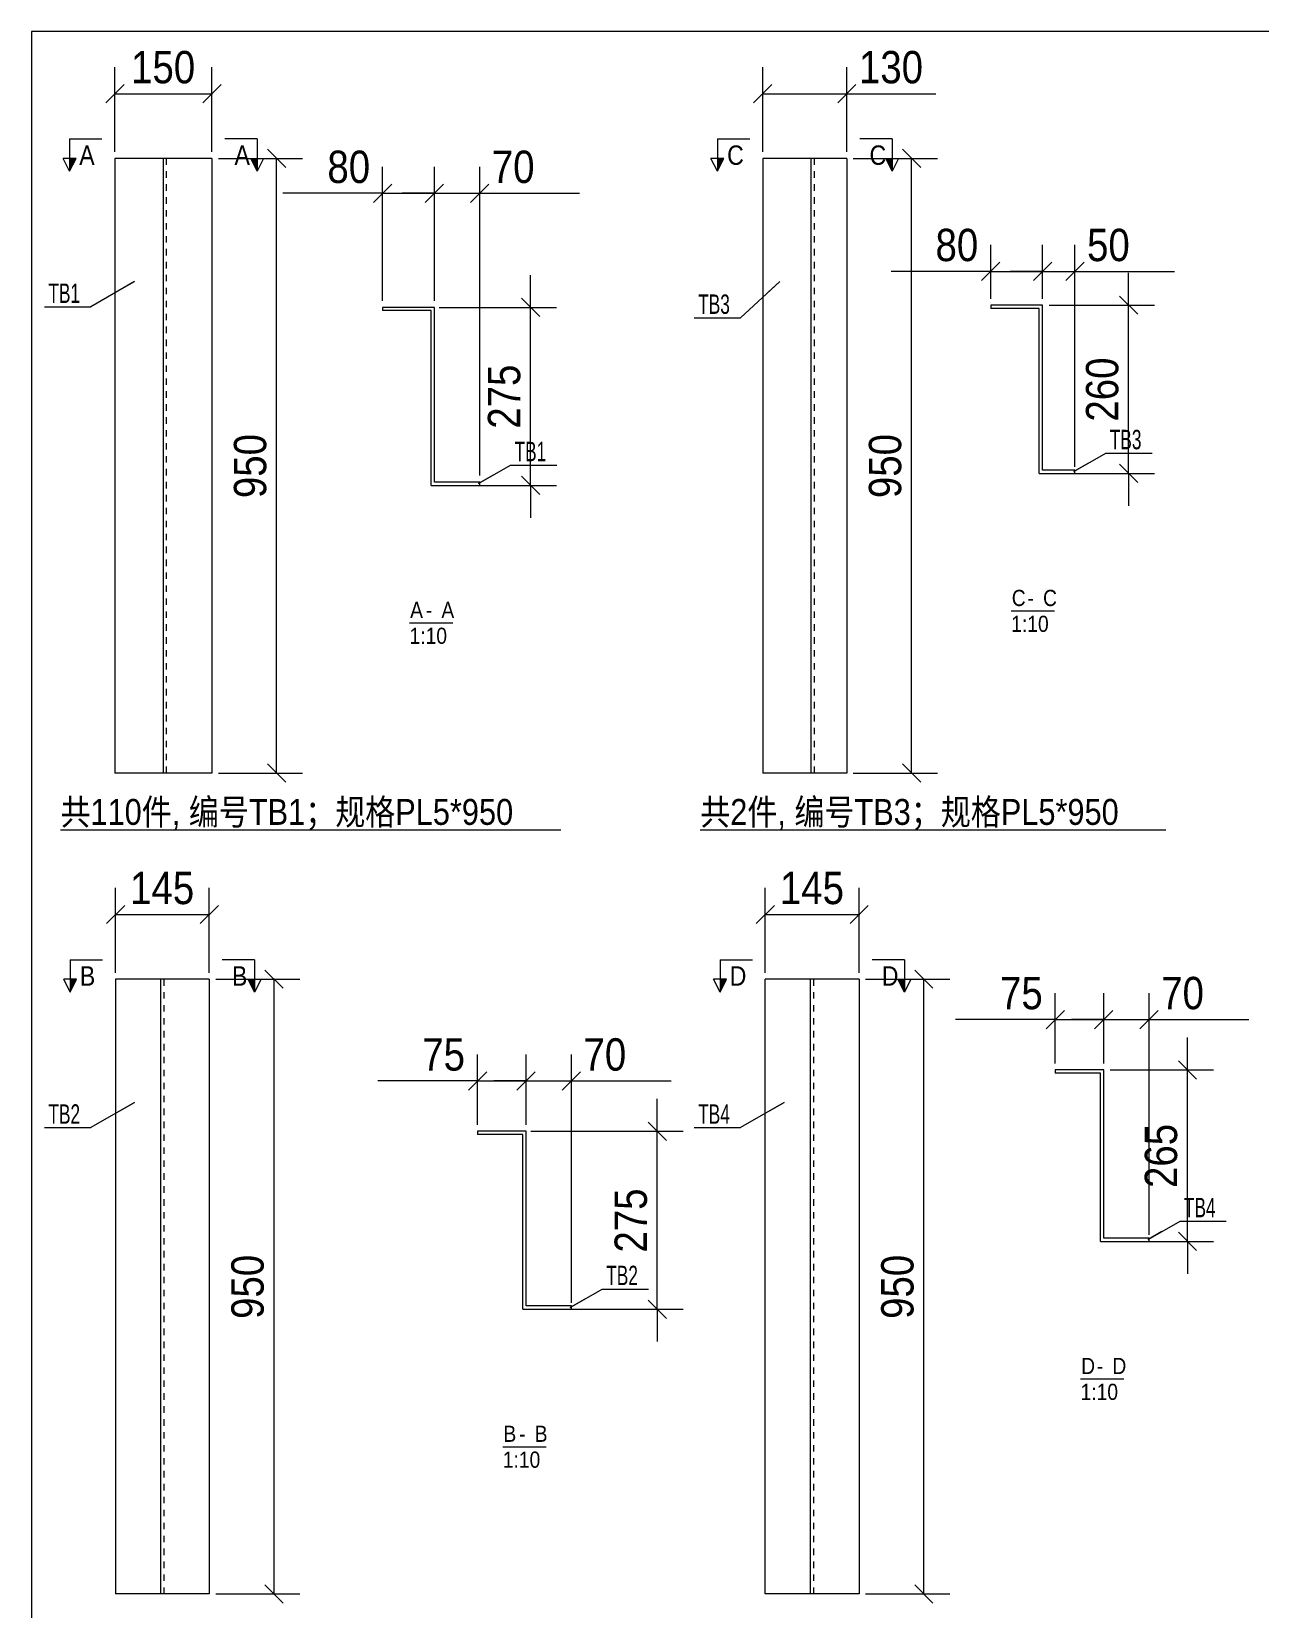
# Model space of a CAD drawing. Header units: inches. Extents: x 0 to 1938, y -2180 to 0.
# Drawn here: x 2.5 to 192.4, y -243.8 to 0 of the extents above; entities that cross this region are included whole.
import ezdxf

# ---------------------------------------------------------------- set-up
doc = ezdxf.new("R2010")
doc.units = ezdxf.units.IN
doc.header["$MEASUREMENT"] = 0
doc.linetypes.add('XKITLINE00', pattern=[0])
doc.linetypes.add('XKITLINE01', pattern=[4, 1, -1, 1, -1])
for name, color, linetype, lineweight in [('DrawingSheet', 5, 'Continuous', 0), ('OtherObjectType', 1, 'Continuous', 0), ('Part', 2, 'Continuous', 0), ('PartMark', 3, 'Continuous', 0), ('Section', 6, 'Continuous', 0), ('Z-DIMENSIONS', 1, 'Continuous', 0)]:
    doc.layers.add(name, color=color, linetype=linetype, lineweight=lineweight)
doc.styles.add('Arial Narrow', font='ARIAL.TTF')
doc.styles.add('romsim', font='ARIAL.TTF')
doc.styles.add('宋体', font='ARIAL.TTF')

# ---------------------------------------------------------------- blocks, each defined once
blk = doc.blocks.new('*A2')
at = {"layer": 'Part', "color": 2, "linetype": 'XKITLINE00', "lineweight": 0}
for p, q in [((67.26, 382.37), (59.26, 382.37)), ((59.26, 382.37), (59.26, 381.87)), ((66.76, 381.87), (59.26, 381.87)), ((66.76, 354.87), (66.76, 381.87)), ((67.26, 355.37), (67.26, 382.37)), ((66.76, 354.87), (74.26, 354.87)), ((74.26, 355.37), (67.26, 355.37)), ((74.26, 354.87), (74.26, 355.37))]:
    blk.add_line(p, q, dxfattribs=at)
blk = doc.blocks.new('*A3')
at = {"layer": 'Part', "color": 2, "linetype": 'XKITLINE00', "lineweight": 0}
for p, q in [((32.87, 405.4), (17.87, 405.4)), ((17.87, 405.4), (17.87, 310.4)), ((25.37, 310.4), (25.37, 405.4)), ((32.87, 405.4), (32.87, 310.4)), ((32.87, 310.4), (17.87, 310.4))]:
    blk.add_line(p, q, dxfattribs=at)
at = {"layer": 'Part', "color": 6, "linetype": 'XKITLINE01', "lineweight": 0}
blk.add_line((25.87, 310.4), (25.87, 405.4), dxfattribs=at)
blk = doc.blocks.new('*A4')
at = {"layer": 'Part', "color": 2, "linetype": 'XKITLINE00', "lineweight": 0}
for p, q in [((81.42, 255.05), (73.92, 255.05)), ((73.92, 255.05), (73.92, 254.55)), ((80.92, 254.55), (73.92, 254.55)), ((80.92, 227.55), (80.92, 254.55)), ((81.42, 228.05), (81.42, 255.05)), ((80.92, 227.55), (88.42, 227.55)), ((88.42, 228.05), (81.42, 228.05)), ((88.42, 227.55), (88.42, 228.05))]:
    blk.add_line(p, q, dxfattribs=at)
blk = doc.blocks.new('*A5')
at = {"layer": 'Part', "color": 2, "linetype": 'XKITLINE00', "lineweight": 0}
for p, q in [((32.47, 278.55), (17.97, 278.55)), ((17.97, 278.55), (17.97, 183.55)), ((24.97, 183.55), (24.97, 278.55)), ((32.47, 278.55), (32.47, 183.55)), ((32.47, 183.55), (17.97, 183.55))]:
    blk.add_line(p, q, dxfattribs=at)
at = {"layer": 'Part', "color": 6, "linetype": 'XKITLINE01', "lineweight": 0}
blk.add_line((25.47, 183.55), (25.47, 278.55), dxfattribs=at)
blk = doc.blocks.new('*A6')
at = {"layer": 'Part', "color": 2, "linetype": 'XKITLINE00', "lineweight": 0}
for p, q in [((131, 405.4), (118, 405.4)), ((118, 405.4), (118, 310.4)), ((125.5, 310.4), (125.5, 405.4)), ((131, 405.4), (131, 310.4)), ((131, 310.4), (118, 310.4))]:
    blk.add_line(p, q, dxfattribs=at)
at = {"layer": 'Part', "color": 6, "linetype": 'XKITLINE01', "lineweight": 0}
blk.add_line((126, 310.4), (126, 405.4), dxfattribs=at)
blk = doc.blocks.new('*A7')
at = {"layer": 'Part', "color": 2, "linetype": 'XKITLINE00', "lineweight": 0}
for p, q in [((161.24, 382.72), (153.24, 382.72)), ((153.24, 382.72), (153.24, 382.22)), ((160.74, 382.22), (153.24, 382.22)), ((160.74, 356.72), (160.74, 382.22)), ((161.24, 357.22), (161.24, 382.72)), ((160.74, 356.72), (166.24, 356.72)), ((166.24, 357.22), (161.24, 357.22)), ((166.24, 356.72), (166.24, 357.22))]:
    blk.add_line(p, q, dxfattribs=at)
blk = doc.blocks.new('*A8')
at = {"layer": 'Part', "color": 2, "linetype": 'XKITLINE00', "lineweight": 0}
for p, q in [((132.9, 278.55), (118.4, 278.55)), ((118.4, 183.55), (118.4, 278.55)), ((125.4, 183.55), (125.4, 278.55)), ((132.9, 278.55), (132.9, 183.55)), ((132.9, 183.55), (118.4, 183.55))]:
    blk.add_line(p, q, dxfattribs=at)
at = {"layer": 'Part', "color": 6, "linetype": 'XKITLINE01', "lineweight": 0}
for p, q in [((125.4, 183.55), (125.4, 278.55)), ((125.9, 183.55), (125.9, 278.55)), ((125.9, 183.55), (125.9, 278.55))]:
    blk.add_line(p, q, dxfattribs=at)
blk = doc.blocks.new('*A9')
at = {"layer": 'Part', "color": 2, "linetype": 'XKITLINE00', "lineweight": 0}
for p, q in [((170.71, 264.53), (163.21, 264.53)), ((163.21, 264.53), (163.21, 264.03)), ((170.21, 264.03), (163.21, 264.03)), ((170.21, 238.03), (170.21, 264.03)), ((170.71, 238.53), (170.71, 264.53)), ((170.21, 238.03), (177.71, 238.03)), ((177.71, 238.53), (170.71, 238.53)), ((177.71, 238.03), (177.71, 238.53))]:
    blk.add_line(p, q, dxfattribs=at)
blk = doc.blocks.new('*A32')
at = {"layer": 'DrawingSheet', "color": 5, "linetype": 'XKITLINE00', "lineweight": 0}
for p, q in [((635, 425), (5, 425)), ((5, 425), (5, 5))]:
    blk.add_line(p, q, dxfattribs=at)
blk = doc.blocks.new('*A35')
at = {"layer": 'OtherObjectType', "color": 6, "linetype": 'XKITLINE00', "lineweight": 0}
blk.add_line((9.47, 301.65), (86.79, 301.65), dxfattribs=at)
at = {"layer": 'OtherObjectType', "color": 3, "style": '宋体', "width": 0.85}
blk.add_text('共110件, 编号TB1；规格PL5*950', height=4, dxfattribs=at).set_placement((9.47, 302.4))
blk = doc.blocks.new('*A36')
at = {"layer": 'Z-DIMENSIONS', "color": 4, "linetype": 'XKITLINE00', "lineweight": 0}
for p, q in [((82.12, 382.37), (82.12, 387.37)), ((80.7, 383.79), (83.53, 380.96)), ((67.97, 382.37), (86.12, 382.37)), ((82.12, 354.87), (82.12, 382.37)), ((80.7, 356.29), (83.53, 353.46)), ((72.15, 354.87), (86.12, 354.87)), ((82.12, 354.87), (82.12, 349.87))]:
    blk.add_line(p, q, dxfattribs=at)
at = {"layer": 'Z-DIMENSIONS', "color": 7}
for p in [(82.12, 382.37), (82.12, 354.87)]:
    blk.add_point(p, dxfattribs=at)
at = {"layer": 'Z-DIMENSIONS', "color": 7, "style": 'Arial Narrow', "width": 0.85}
blk.add_text('275', height=5, rotation=90.0002, dxfattribs=at).set_placement((80.52, 363.62))
blk = doc.blocks.new('*A37')
at = {"layer": 'Z-DIMENSIONS', "color": 4, "linetype": 'XKITLINE00', "lineweight": 0}
for p, q in [((59.26, 383.37), (59.26, 404.1)), ((67.26, 383.37), (67.26, 404.1)), ((59.26, 400), (43.84, 400)), ((59.26, 400), (48.84, 400)), ((60.67, 401.41), (57.84, 398.58)), ((59.26, 400), (67.26, 400)), ((68.67, 401.41), (65.84, 398.58)), ((67.26, 400), (72.26, 400))]:
    blk.add_line(p, q, dxfattribs=at)
at = {"layer": 'Z-DIMENSIONS', "color": 7}
for p in [(59.26, 400), (67.26, 400)]:
    blk.add_point(p, dxfattribs=at)
at = {"layer": 'Z-DIMENSIONS', "color": 7, "style": 'Arial Narrow', "width": 0.85}
blk.add_text('80', height=5, dxfattribs=at).set_placement((50.72, 401.6))
blk = doc.blocks.new('*A38')
at = {"layer": 'Z-DIMENSIONS', "color": 4, "linetype": 'XKITLINE00', "lineweight": 0}
for p, q in [((67.26, 383.37), (67.26, 404.1)), ((74.26, 356.37), (74.26, 404.1)), ((67.26, 400), (62.26, 400)), ((68.67, 401.41), (65.84, 398.58)), ((67.26, 400), (74.26, 400)), ((75.67, 401.41), (72.84, 398.58)), ((74.26, 400), (84.67, 400)), ((74.26, 400), (89.67, 400))]:
    blk.add_line(p, q, dxfattribs=at)
at = {"layer": 'Z-DIMENSIONS', "color": 7}
for p in [(67.26, 400), (74.26, 400)]:
    blk.add_point(p, dxfattribs=at)
at = {"layer": 'Z-DIMENSIONS', "color": 7, "style": 'Arial Narrow', "width": 0.85}
blk.add_text('70', height=5, dxfattribs=at).set_placement((76.13, 401.6))
blk = doc.blocks.new('*A39')
at = {"layer": 'PartMark', "color": 4, "linetype": 'XKITLINE00', "lineweight": 0}
for p, q in [((74.09, 355.15), (79.04, 358)), ((76.25, 356.4), (74.09, 355.15)), ((79.04, 358), (86.18, 358))]:
    blk.add_line(p, q, dxfattribs=at)
at = {"layer": 'PartMark', "color": 4, "style": 'romsim', "width": 0.6375}
blk.add_text('TB1', height=3, dxfattribs=at).set_placement((79.64, 358.6))
blk = doc.blocks.new('*A40')
at = {"layer": 'OtherObjectType', "color": 6, "linetype": 'XKITLINE00', "lineweight": 0}
blk.add_line((63.43, 333.62), (70.09, 333.62), dxfattribs=at)
at = {"layer": 'OtherObjectType', "color": 6, "style": 'Arial Narrow', "width": 0.85}
for s, p in [('A', (63.51, 334.37)), ('A', (68.34, 334.37)), ('-', (65.92, 334.37)), ('1:10', (63.43, 330.37))]:
    blk.add_text(s, height=2.5, dxfattribs=at).set_placement(p)
blk = doc.blocks.new('*A41')
at = {"layer": 'Z-DIMENSIONS', "color": 4, "linetype": 'XKITLINE00', "lineweight": 0}
for p, q in [((33.87, 405.4), (46.87, 405.4)), ((41.46, 406.81), (44.29, 403.99)), ((42.87, 310.4), (42.87, 405.4)), ((33.87, 310.4), (46.87, 310.4)), ((41.46, 311.81), (44.29, 308.99))]:
    blk.add_line(p, q, dxfattribs=at)
at = {"layer": 'Z-DIMENSIONS', "color": 7}
for p in [(42.87, 405.4), (42.87, 310.4)]:
    blk.add_point(p, dxfattribs=at)
at = {"layer": 'Z-DIMENSIONS', "color": 7, "style": 'Arial Narrow', "width": 0.85}
blk.add_text('950', height=5, rotation=90.0002, dxfattribs=at).set_placement((41.27, 352.9))
blk = doc.blocks.new('*A42')
at = {"layer": 'Z-DIMENSIONS', "color": 4, "linetype": 'XKITLINE00', "lineweight": 0}
for p, q in [((17.87, 406.4), (17.87, 419.5)), ((32.87, 406.4), (32.87, 419.5)), ((19.29, 416.81), (16.46, 413.99)), ((17.87, 415.4), (32.87, 415.4)), ((34.29, 416.81), (31.46, 413.99))]:
    blk.add_line(p, q, dxfattribs=at)
at = {"layer": 'Z-DIMENSIONS', "color": 7}
for p in [(17.87, 415.4), (32.87, 415.4)]:
    blk.add_point(p, dxfattribs=at)
at = {"layer": 'Z-DIMENSIONS', "color": 7, "style": 'Arial Narrow', "width": 0.85}
blk.add_text('150', height=5, dxfattribs=at).set_placement((20.38, 417))
blk = doc.blocks.new('*A43')
at = {"layer": 'Section'}
for points in [[(11.87, 405.4), (10.87, 403.4), (10.87, 405.4)], [(39.87, 405.4), (39.87, 403.4), (38.87, 405.4)]]:
    blk.add_hatch(color=6, dxfattribs=at).paths.add_polyline_path(points, flags=17)
at = {"layer": 'Section', "color": 6, "linetype": 'XKITLINE00', "lineweight": 0}
for p, q in [((10.87, 408.4), (15.87, 408.4)), ((10.87, 408.4), (10.87, 403.4)), ((39.87, 408.4), (34.87, 408.4)), ((39.87, 408.4), (39.87, 403.4)), ((10.87, 403.4), (9.87, 405.4)), ((11.87, 405.4), (9.87, 405.4)), ((10.87, 403.4), (11.87, 405.4)), ((38.87, 405.4), (40.87, 405.4)), ((39.87, 403.4), (38.87, 405.4)), ((40.87, 405.4), (39.87, 403.4))]:
    blk.add_line(p, q, dxfattribs=at)
at = {"layer": 'Section', "color": 6, "style": '宋体', "width": 0.85}
for p in [(12.37, 404.4), (36.37, 404.4)]:
    blk.add_text('A', height=3, dxfattribs=at).set_placement(p)
blk = doc.blocks.new('*A44')
at = {"layer": 'PartMark', "color": 4, "linetype": 'XKITLINE00', "lineweight": 0}
for p, q in [((20.9, 386.37), (14.14, 382.46)), ((18.74, 385.12), (20.9, 386.37)), ((7, 382.46), (14.14, 382.46))]:
    blk.add_line(p, q, dxfattribs=at)
at = {"layer": 'PartMark', "color": 1, "style": 'romsim', "width": 0.6375}
blk.add_text('TB1', height=3, dxfattribs=at).set_placement((7.6, 383.06))
blk = doc.blocks.new('*A46')
at = {"layer": 'Z-DIMENSIONS', "color": 4, "linetype": 'XKITLINE00', "lineweight": 0}
for p, q in [((101.7, 255.05), (101.7, 260.05)), ((100.29, 256.46), (103.12, 253.63)), ((82.15, 255.05), (105.7, 255.05)), ((101.7, 227.55), (101.7, 255.05)), ((87.81, 227.55), (105.7, 227.55)), ((100.29, 228.96), (103.12, 226.13)), ((101.7, 227.55), (101.7, 222.55))]:
    blk.add_line(p, q, dxfattribs=at)
at = {"layer": 'Z-DIMENSIONS', "color": 7}
for p in [(101.7, 255.05), (101.7, 227.55)]:
    blk.add_point(p, dxfattribs=at)
at = {"layer": 'Z-DIMENSIONS', "color": 7, "style": 'Arial Narrow', "width": 0.85}
blk.add_text('275', height=5, rotation=90.0002, dxfattribs=at).set_placement((100.1, 236.3))
blk = doc.blocks.new('*A47')
at = {"layer": 'Z-DIMENSIONS', "color": 4, "linetype": 'XKITLINE00', "lineweight": 0}
for p, q in [((73.92, 256.05), (73.92, 266.92)), ((81.42, 256.05), (81.42, 266.92)), ((75.34, 264.24), (72.51, 261.41)), ((82.84, 264.24), (80.01, 261.41)), ((73.92, 262.82), (58.51, 262.82)), ((73.92, 262.82), (63.51, 262.82)), ((73.92, 262.82), (81.42, 262.82)), ((81.42, 262.82), (86.42, 262.82))]:
    blk.add_line(p, q, dxfattribs=at)
at = {"layer": 'Z-DIMENSIONS', "color": 7}
for p in [(73.92, 262.82), (81.42, 262.82)]:
    blk.add_point(p, dxfattribs=at)
at = {"layer": 'Z-DIMENSIONS', "color": 7, "style": 'Arial Narrow', "width": 0.85}
blk.add_text('75', height=5, dxfattribs=at).set_placement((65.38, 264.42))
blk = doc.blocks.new('*A48')
at = {"layer": 'Z-DIMENSIONS', "color": 4, "linetype": 'XKITLINE00', "lineweight": 0}
for p, q in [((81.42, 256.05), (81.42, 266.92)), ((88.42, 228.55), (88.42, 266.92)), ((82.84, 264.24), (80.01, 261.41)), ((89.84, 264.24), (87.01, 261.41)), ((81.42, 262.82), (76.42, 262.82)), ((81.42, 262.82), (88.42, 262.82)), ((88.42, 262.82), (98.84, 262.82)), ((88.42, 262.82), (103.84, 262.82))]:
    blk.add_line(p, q, dxfattribs=at)
at = {"layer": 'Z-DIMENSIONS', "color": 7}
for p in [(81.42, 262.82), (88.42, 262.82)]:
    blk.add_point(p, dxfattribs=at)
at = {"layer": 'Z-DIMENSIONS', "color": 7, "style": 'Arial Narrow', "width": 0.85}
blk.add_text('70', height=5, dxfattribs=at).set_placement((90.3, 264.42))
blk = doc.blocks.new('*A49')
at = {"layer": 'PartMark', "color": 4, "linetype": 'XKITLINE00', "lineweight": 0}
for p, q in [((88.26, 227.82), (93.21, 230.67)), ((93.21, 230.67), (100.35, 230.67)), ((90.42, 229.07), (88.26, 227.82))]:
    blk.add_line(p, q, dxfattribs=at)
at = {"layer": 'PartMark', "color": 4, "style": 'romsim', "width": 0.6375}
blk.add_text('TB2', height=3, dxfattribs=at).set_placement((93.81, 231.27))
blk = doc.blocks.new('*A50')
at = {"layer": 'OtherObjectType', "color": 6, "linetype": 'XKITLINE00', "lineweight": 0}
blk.add_line((77.84, 206.3), (84.51, 206.3), dxfattribs=at)
at = {"layer": 'OtherObjectType', "color": 6, "style": 'Arial Narrow', "width": 0.85}
for s, p in [('B', (77.93, 207.05)), ('-', (80.34, 207.05)), ('B', (82.76, 207.05)), ('1:10', (77.84, 203.05))]:
    blk.add_text(s, height=2.5, dxfattribs=at).set_placement(p)
blk = doc.blocks.new('*A51')
at = {"layer": 'Z-DIMENSIONS', "color": 4, "linetype": 'XKITLINE00', "lineweight": 0}
for p, q in [((33.47, 278.55), (46.47, 278.55)), ((41.06, 279.96), (43.89, 277.14)), ((42.47, 183.55), (42.47, 278.55)), ((33.47, 183.55), (46.47, 183.55)), ((41.06, 184.96), (43.89, 182.14))]:
    blk.add_line(p, q, dxfattribs=at)
at = {"layer": 'Z-DIMENSIONS', "color": 7}
for p in [(42.47, 278.55), (42.47, 183.55)]:
    blk.add_point(p, dxfattribs=at)
at = {"layer": 'Z-DIMENSIONS', "color": 7, "style": 'Arial Narrow', "width": 0.85}
blk.add_text('950', height=5, rotation=90.0002, dxfattribs=at).set_placement((40.87, 226.05))
blk = doc.blocks.new('*A52')
at = {"layer": 'Z-DIMENSIONS', "color": 4, "linetype": 'XKITLINE00', "lineweight": 0}
for p, q in [((17.97, 279.55), (17.97, 292.65)), ((32.47, 279.55), (32.47, 292.65)), ((19.39, 289.96), (16.56, 287.14)), ((17.97, 288.55), (32.47, 288.55)), ((33.89, 289.96), (31.06, 287.14))]:
    blk.add_line(p, q, dxfattribs=at)
at = {"layer": 'Z-DIMENSIONS', "color": 7}
for p in [(17.97, 288.55), (32.47, 288.55)]:
    blk.add_point(p, dxfattribs=at)
at = {"layer": 'Z-DIMENSIONS', "color": 7, "style": 'Arial Narrow', "width": 0.85}
blk.add_text('145', height=5, dxfattribs=at).set_placement((20.23, 290.15))
blk = doc.blocks.new('*A53')
at = {"layer": 'Section'}
for points in [[(11.97, 278.55), (10.97, 276.55), (10.97, 278.55)], [(39.47, 278.55), (39.47, 276.55), (38.47, 278.55)]]:
    blk.add_hatch(color=6, dxfattribs=at).paths.add_polyline_path(points, flags=17)
at = {"layer": 'Section', "color": 6, "linetype": 'XKITLINE00', "lineweight": 0}
for p, q in [((10.97, 281.55), (15.97, 281.55)), ((10.97, 281.55), (10.97, 276.55)), ((39.47, 281.55), (34.47, 281.55)), ((39.47, 281.55), (39.47, 276.55)), ((10.97, 276.55), (9.97, 278.55)), ((11.97, 278.55), (9.97, 278.55)), ((10.97, 276.55), (11.97, 278.55)), ((38.47, 278.55), (40.47, 278.55)), ((39.47, 276.55), (38.47, 278.55)), ((40.47, 278.55), (39.47, 276.55))]:
    blk.add_line(p, q, dxfattribs=at)
at = {"layer": 'Section', "color": 6, "style": '宋体', "width": 0.85}
for p in [(12.47, 277.55), (35.97, 277.55)]:
    blk.add_text('B', height=3, dxfattribs=at).set_placement(p)
blk = doc.blocks.new('*A54')
at = {"layer": 'PartMark', "color": 4, "linetype": 'XKITLINE00', "lineweight": 0}
for p, q in [((20.9, 259.52), (14.14, 255.61)), ((18.74, 258.27), (20.9, 259.52)), ((7, 255.61), (14.14, 255.61))]:
    blk.add_line(p, q, dxfattribs=at)
at = {"layer": 'PartMark', "color": 1, "style": 'romsim', "width": 0.6375}
blk.add_text('TB2', height=3, dxfattribs=at).set_placement((7.6, 256.21))
blk = doc.blocks.new('*A55')
at = {"layer": 'OtherObjectType', "color": 6, "linetype": 'XKITLINE00', "lineweight": 0}
blk.add_line((108.34, 301.65), (180.32, 301.65), dxfattribs=at)
at = {"layer": 'OtherObjectType', "color": 3, "style": '宋体', "width": 0.85}
blk.add_text('共2件, 编号TB3；规格PL5*950', height=4, dxfattribs=at).set_placement((108.34, 302.4))
blk = doc.blocks.new('*A56')
at = {"layer": 'Z-DIMENSIONS', "color": 4, "linetype": 'XKITLINE00', "lineweight": 0}
for p, q in [((132, 405.4), (145, 405.4)), ((139.58, 406.81), (142.41, 403.99)), ((141, 310.4), (141, 405.4)), ((132, 310.4), (145, 310.4)), ((139.58, 311.81), (142.41, 308.99))]:
    blk.add_line(p, q, dxfattribs=at)
at = {"layer": 'Z-DIMENSIONS', "color": 7}
for p in [(141, 405.4), (141, 310.4)]:
    blk.add_point(p, dxfattribs=at)
at = {"layer": 'Z-DIMENSIONS', "color": 7, "style": 'Arial Narrow', "width": 0.85}
blk.add_text('950', height=5, rotation=90.0002, dxfattribs=at).set_placement((139.4, 352.9))
blk = doc.blocks.new('*A57')
at = {"layer": 'Z-DIMENSIONS', "color": 4, "linetype": 'XKITLINE00', "lineweight": 0}
for p, q in [((118, 406.4), (118, 419.5)), ((131, 406.4), (131, 419.5)), ((119.41, 416.81), (116.58, 413.99)), ((118, 415.4), (131, 415.4)), ((132.41, 416.81), (129.58, 413.99)), ((131, 415.4), (144.75, 415.4)), ((131, 415.4), (144.75, 415.4))]:
    blk.add_line(p, q, dxfattribs=at)
at = {"layer": 'Z-DIMENSIONS', "color": 7}
for p in [(118, 415.4), (131, 415.4)]:
    blk.add_point(p, dxfattribs=at)
at = {"layer": 'Z-DIMENSIONS', "color": 7, "style": 'Arial Narrow', "width": 0.85}
blk.add_text('130', height=5, dxfattribs=at).set_placement((132.87, 417))
blk = doc.blocks.new('*A58')
at = {"layer": 'Section'}
for points in [[(112, 405.4), (111, 403.4), (111, 405.4)], [(138, 405.4), (138, 403.4), (137, 405.4)]]:
    blk.add_hatch(color=6, dxfattribs=at).paths.add_polyline_path(points, flags=17)
at = {"layer": 'Section', "color": 6, "linetype": 'XKITLINE00', "lineweight": 0}
for p, q in [((111, 408.4), (116, 408.4)), ((111, 408.4), (111, 403.4)), ((138, 408.4), (133, 408.4)), ((138, 408.4), (138, 403.4)), ((111, 403.4), (110, 405.4)), ((112, 405.4), (110, 405.4)), ((111, 403.4), (112, 405.4)), ((137, 405.4), (139, 405.4)), ((138, 403.4), (137, 405.4)), ((139, 405.4), (138, 403.4))]:
    blk.add_line(p, q, dxfattribs=at)
at = {"layer": 'Section', "color": 6, "style": '宋体', "width": 0.85}
for p in [(112.5, 404.4), (134.5, 404.4)]:
    blk.add_text('C', height=3, dxfattribs=at).set_placement(p)
blk = doc.blocks.new('*A59')
at = {"layer": 'PartMark', "color": 4, "linetype": 'XKITLINE00', "lineweight": 0}
for p, q in [((120.63, 386.37), (114.57, 380.77)), ((118.79, 384.67), (120.63, 386.37)), ((107.42, 380.77), (114.57, 380.77))]:
    blk.add_line(p, q, dxfattribs=at)
at = {"layer": 'PartMark', "color": 1, "style": 'romsim', "width": 0.6375}
blk.add_text('TB3', height=3, dxfattribs=at).set_placement((108.02, 381.37))
blk = doc.blocks.new('*A60')
at = {"layer": 'Z-DIMENSIONS', "color": 4, "linetype": 'XKITLINE00', "lineweight": 0}
for p, q in [((174.55, 382.72), (174.55, 387.72)), ((173.13, 384.13), (175.96, 381.31)), ((162.24, 382.72), (178.55, 382.72)), ((174.55, 356.72), (174.55, 382.72)), ((164.02, 356.72), (178.55, 356.72)), ((173.13, 358.14), (175.96, 355.31)), ((174.55, 356.72), (174.55, 351.72))]:
    blk.add_line(p, q, dxfattribs=at)
at = {"layer": 'Z-DIMENSIONS', "color": 7}
for p in [(174.55, 382.72), (174.55, 356.72)]:
    blk.add_point(p, dxfattribs=at)
at = {"layer": 'Z-DIMENSIONS', "color": 7, "style": 'Arial Narrow', "width": 0.85}
blk.add_text('260', height=5, rotation=90.0002, dxfattribs=at).set_placement((172.95, 364.72))
blk = doc.blocks.new('*A61')
at = {"layer": 'Z-DIMENSIONS', "color": 4, "linetype": 'XKITLINE00', "lineweight": 0}
for p, q in [((153.24, 383.72), (153.24, 392.02)), ((161.24, 383.72), (161.24, 392.02)), ((153.24, 387.92), (137.83, 387.92)), ((153.24, 387.92), (142.83, 387.92)), ((154.66, 389.34), (151.83, 386.51)), ((153.24, 387.92), (161.24, 387.92)), ((162.66, 389.34), (159.83, 386.51)), ((161.24, 387.92), (166.24, 387.92))]:
    blk.add_line(p, q, dxfattribs=at)
at = {"layer": 'Z-DIMENSIONS', "color": 7}
for p in [(153.24, 387.92), (161.24, 387.92)]:
    blk.add_point(p, dxfattribs=at)
at = {"layer": 'Z-DIMENSIONS', "color": 7, "style": 'Arial Narrow', "width": 0.85}
blk.add_text('80', height=5, dxfattribs=at).set_placement((144.7, 389.52))
blk = doc.blocks.new('*A62')
at = {"layer": 'Z-DIMENSIONS', "color": 4, "linetype": 'XKITLINE00', "lineweight": 0}
for p, q in [((161.24, 383.72), (161.24, 392.02)), ((166.24, 357.72), (166.24, 392.02)), ((161.24, 387.92), (156.24, 387.92)), ((162.66, 389.34), (159.83, 386.51)), ((161.24, 387.92), (166.24, 387.92)), ((167.66, 389.34), (164.83, 386.51)), ((166.24, 387.92), (176.66, 387.92)), ((166.24, 387.92), (181.66, 387.92))]:
    blk.add_line(p, q, dxfattribs=at)
at = {"layer": 'Z-DIMENSIONS', "color": 7}
for p in [(161.24, 387.92), (166.24, 387.92)]:
    blk.add_point(p, dxfattribs=at)
at = {"layer": 'Z-DIMENSIONS', "color": 7, "style": 'Arial Narrow', "width": 0.85}
blk.add_text('50', height=5, dxfattribs=at).set_placement((168.12, 389.52))
blk = doc.blocks.new('*A63')
at = {"layer": 'PartMark', "color": 4, "linetype": 'XKITLINE00', "lineweight": 0}
for p, q in [((166.08, 357), (171.03, 359.85)), ((171.03, 359.85), (178.17, 359.85)), ((168.25, 358.24), (166.08, 357))]:
    blk.add_line(p, q, dxfattribs=at)
at = {"layer": 'PartMark', "color": 4, "style": 'romsim', "width": 0.6375}
blk.add_text('TB3', height=3, dxfattribs=at).set_placement((171.63, 360.45))
blk = doc.blocks.new('*A64')
at = {"layer": 'OtherObjectType', "color": 6, "linetype": 'XKITLINE00', "lineweight": 0}
blk.add_line((156.41, 335.47), (163.07, 335.47), dxfattribs=at)
at = {"layer": 'OtherObjectType', "color": 6, "style": 'Arial Narrow', "width": 0.85}
for s, p in [('C', (156.49, 336.22)), ('-', (158.91, 336.22)), ('C', (161.32, 336.22)), ('1:10', (156.41, 332.22))]:
    blk.add_text(s, height=2.5, dxfattribs=at).set_placement(p)
blk = doc.blocks.new('*A66')
at = {"layer": 'Z-DIMENSIONS', "color": 4, "linetype": 'XKITLINE00', "lineweight": 0}
for p, q in [((133.9, 278.55), (146.9, 278.55)), ((141.49, 279.96), (144.31, 277.14)), ((142.9, 183.55), (142.9, 278.55)), ((133.9, 183.55), (146.9, 183.55)), ((141.49, 184.96), (144.31, 182.14))]:
    blk.add_line(p, q, dxfattribs=at)
at = {"layer": 'Z-DIMENSIONS', "color": 7}
for p in [(142.9, 278.55), (142.9, 183.55)]:
    blk.add_point(p, dxfattribs=at)
at = {"layer": 'Z-DIMENSIONS', "color": 7, "style": 'Arial Narrow', "width": 0.85}
blk.add_text('950', height=5, rotation=90.0002, dxfattribs=at).set_placement((141.3, 226.05))
blk = doc.blocks.new('*A67')
at = {"layer": 'Z-DIMENSIONS', "color": 4, "linetype": 'XKITLINE00', "lineweight": 0}
for p, q in [((118.4, 279.55), (118.4, 292.65)), ((132.9, 279.55), (132.9, 292.65)), ((119.81, 289.96), (116.98, 287.14)), ((118.4, 288.55), (132.9, 288.55)), ((134.31, 289.96), (131.49, 287.14))]:
    blk.add_line(p, q, dxfattribs=at)
at = {"layer": 'Z-DIMENSIONS', "color": 7}
for p in [(118.4, 288.55), (132.9, 288.55)]:
    blk.add_point(p, dxfattribs=at)
at = {"layer": 'Z-DIMENSIONS', "color": 7, "style": 'Arial Narrow', "width": 0.85}
blk.add_text('145', height=5, dxfattribs=at).set_placement((120.65, 290.15))
blk = doc.blocks.new('*A68')
at = {"layer": 'Section'}
for points in [[(112.4, 278.55), (111.4, 276.55), (111.4, 278.55)], [(139.9, 278.55), (139.9, 276.55), (138.9, 278.55)]]:
    blk.add_hatch(color=6, dxfattribs=at).paths.add_polyline_path(points, flags=17)
at = {"layer": 'Section', "color": 6, "linetype": 'XKITLINE00', "lineweight": 0}
for p, q in [((111.4, 281.55), (116.4, 281.55)), ((111.4, 281.55), (111.4, 276.55)), ((139.9, 281.55), (134.9, 281.55)), ((139.9, 281.55), (139.9, 276.55)), ((111.4, 276.55), (110.4, 278.55)), ((112.4, 278.55), (110.4, 278.55)), ((111.4, 276.55), (112.4, 278.55)), ((138.9, 278.55), (140.9, 278.55)), ((139.9, 276.55), (138.9, 278.55)), ((140.9, 278.55), (139.9, 276.55))]:
    blk.add_line(p, q, dxfattribs=at)
at = {"layer": 'Section', "color": 6, "style": '宋体', "width": 0.85}
for p in [(112.9, 277.55), (136.4, 277.55)]:
    blk.add_text('D', height=3, dxfattribs=at).set_placement(p)
blk = doc.blocks.new('*A69')
at = {"layer": 'PartMark', "color": 4, "linetype": 'XKITLINE00', "lineweight": 0}
for p, q in [((121.33, 259.52), (114.57, 255.61)), ((119.16, 258.27), (121.33, 259.52)), ((107.42, 255.61), (114.57, 255.61))]:
    blk.add_line(p, q, dxfattribs=at)
at = {"layer": 'PartMark', "color": 1, "style": 'romsim', "width": 0.6375}
blk.add_text('TB4', height=3, dxfattribs=at).set_placement((108.02, 256.21))
blk = doc.blocks.new('*A70')
at = {"layer": 'Z-DIMENSIONS', "color": 4, "linetype": 'XKITLINE00', "lineweight": 0}
for p, q in [((183.64, 264.53), (183.64, 269.53)), ((182.23, 265.95), (185.05, 263.12)), ((171.71, 264.53), (187.64, 264.53)), ((183.64, 238.03), (183.64, 264.53)), ((182.23, 239.45), (185.05, 236.62)), ((177.49, 238.03), (187.64, 238.03)), ((183.64, 238.03), (183.64, 233.03))]:
    blk.add_line(p, q, dxfattribs=at)
at = {"layer": 'Z-DIMENSIONS', "color": 7}
for p in [(183.64, 264.53), (183.64, 238.03)]:
    blk.add_point(p, dxfattribs=at)
at = {"layer": 'Z-DIMENSIONS', "color": 7, "style": 'Arial Narrow', "width": 0.85}
blk.add_text('265', height=5, rotation=90.0002, dxfattribs=at).set_placement((182.04, 246.28))
blk = doc.blocks.new('*A71')
at = {"layer": 'Z-DIMENSIONS', "color": 4, "linetype": 'XKITLINE00', "lineweight": 0}
for p, q in [((163.21, 265.53), (163.21, 276.41)), ((170.71, 265.53), (170.71, 276.41)), ((164.62, 273.72), (161.79, 270.89)), ((172.12, 273.72), (169.29, 270.89)), ((163.21, 272.31), (147.79, 272.31)), ((163.21, 272.31), (152.79, 272.31)), ((163.21, 272.31), (170.71, 272.31)), ((170.71, 272.31), (175.71, 272.31))]:
    blk.add_line(p, q, dxfattribs=at)
at = {"layer": 'Z-DIMENSIONS', "color": 7}
for p in [(163.21, 272.31), (170.71, 272.31)]:
    blk.add_point(p, dxfattribs=at)
at = {"layer": 'Z-DIMENSIONS', "color": 7, "style": 'Arial Narrow', "width": 0.85}
blk.add_text('75', height=5, dxfattribs=at).set_placement((154.67, 273.91))
blk = doc.blocks.new('*A72')
at = {"layer": 'Z-DIMENSIONS', "color": 4, "linetype": 'XKITLINE00', "lineweight": 0}
for p, q in [((170.71, 265.53), (170.71, 276.41)), ((177.71, 239.03), (177.71, 276.41)), ((172.12, 273.72), (169.29, 270.89)), ((179.12, 273.72), (176.3, 270.89)), ((170.71, 272.31), (165.71, 272.31)), ((170.71, 272.31), (177.71, 272.31)), ((177.71, 272.31), (188.12, 272.31)), ((177.71, 272.31), (193.12, 272.31))]:
    blk.add_line(p, q, dxfattribs=at)
at = {"layer": 'Z-DIMENSIONS', "color": 7}
for p in [(170.71, 272.31), (177.71, 272.31)]:
    blk.add_point(p, dxfattribs=at)
at = {"layer": 'Z-DIMENSIONS', "color": 7, "style": 'Arial Narrow', "width": 0.85}
blk.add_text('70', height=5, dxfattribs=at).set_placement((179.58, 273.91))
blk = doc.blocks.new('*A73')
at = {"layer": 'PartMark', "color": 4, "linetype": 'XKITLINE00', "lineweight": 0}
for p, q in [((177.54, 238.31), (182.49, 241.16)), ((179.7, 239.55), (177.54, 238.31)), ((182.49, 241.16), (189.63, 241.16))]:
    blk.add_line(p, q, dxfattribs=at)
at = {"layer": 'PartMark', "color": 4, "style": 'romsim', "width": 0.6375}
blk.add_text('TB4', height=3, dxfattribs=at).set_placement((183.09, 241.76))
blk = doc.blocks.new('*A74')
at = {"layer": 'OtherObjectType', "color": 6, "linetype": 'XKITLINE00', "lineweight": 0}
blk.add_line((167.13, 216.78), (173.79, 216.78), dxfattribs=at)
at = {"layer": 'OtherObjectType', "color": 6, "style": 'Arial Narrow', "width": 0.85}
for s, p in [('D', (167.21, 217.53)), ('D', (172.04, 217.53)), ('-', (169.63, 217.53)), ('1:10', (167.13, 213.53))]:
    blk.add_text(s, height=2.5, dxfattribs=at).set_placement(p)
blk = doc.blocks.new('P详图~001 (PL5ｍｍ踏步)')
at = {"lineweight": 0}
for name in ['*A32', '*A42', '*A57', '*A43', '*A58', '*A3', '*A41', '*A37', '*A38', '*A6', '*A56', '*A61', '*A62', '*A60', '*A36', '*A2', '*A7', '*A40', '*A64', '*A35', '*A55', '*A52', '*A67', '*A53', '*A68', '*A5', '*A51', '*A8', '*A66', '*A71', '*A72', '*A47', '*A48', '*A70', '*A9', '*A46', '*A4', '*A74', '*A50']:
    blk.add_blockref(name, (0, 0), dxfattribs=at)
at = {"layer": 'PartMark', "lineweight": 0}
for name in ['*A44', '*A59', '*A63', '*A39', '*A54', '*A69', '*A73', '*A49']:
    blk.add_blockref(name, (0, 0), dxfattribs=at)

msp = doc.modelspace()

# ---------------------------------------------------------------- block references
msp.add_blockref('P详图~001 (PL5ｍｍ踏步)', (-2.5, -425))

doc.saveas('drawing.dxf')
